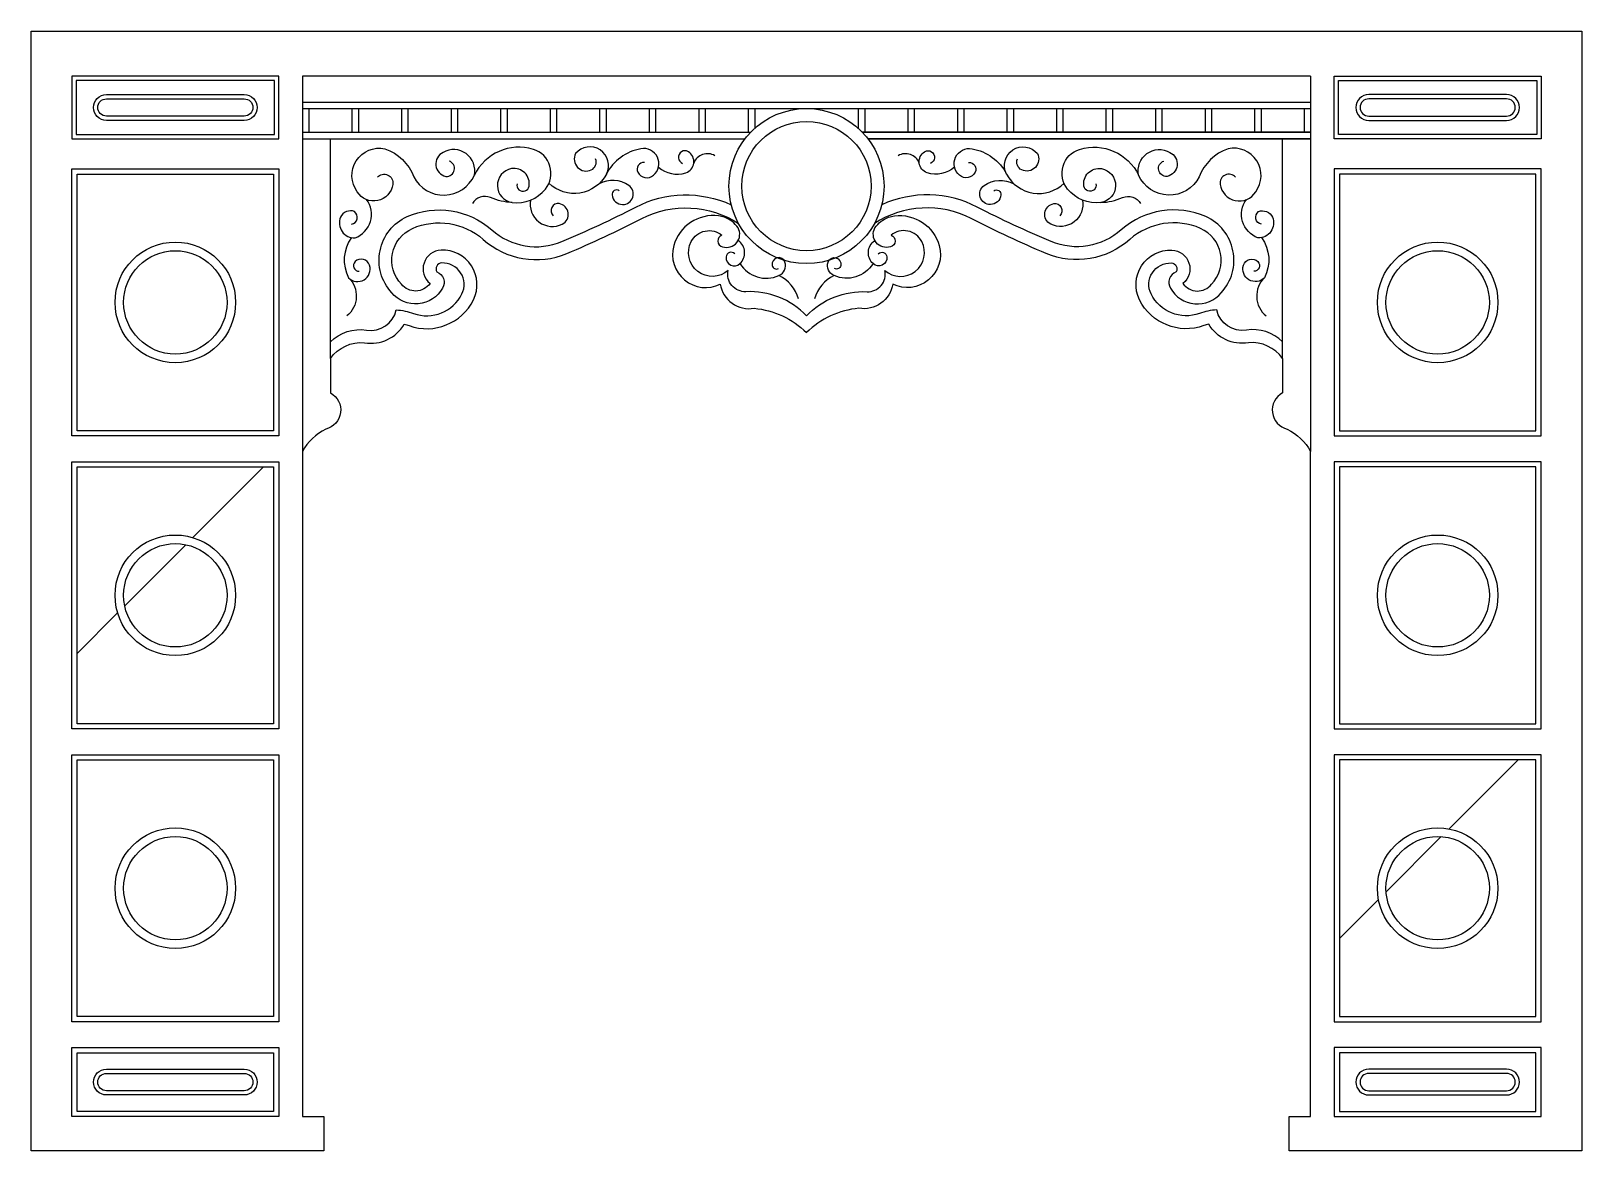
# Model space of a CAD drawing. Header units: metres. Extents: x 195 to 3795, y 943 to 3543.
import ezdxf

# ---------------------------------------------------------------- set-up
doc = ezdxf.new("R2010")
doc.units = ezdxf.units.M
for name, color, linetype in [('3', 3, 'Continuous'), ('4', 4, 'Continuous'), ('7', 7, 'Continuous')]:
    doc.layers.add(name, color=color, linetype=linetype)
pattern_1 = [(45, (0, 0), (-898.03, 898.03), [])]

msp = doc.modelspace()

# ---------------------------------------------------------------- hatches: boundary and pattern name
at = {"layer": '3'}
h = msp.add_hatch(dxfattribs=at)
h.set_pattern_fill('ANSI37,_O', scale=400)
h.set_pattern_definition(pattern_1)
h.paths.add_polyline_path([(301.86, 3210.87), (301.86, 2614.87), (757.86, 2614.87), (757.86, 3210.87)])
h.paths.add_polyline_path([(669.86, 2912.87, -1), (389.86, 2912.87, -1)])
h.paths.add_polyline_path([(649.86, 2912.87, -1), (409.86, 2912.87, -1)])
h = msp.add_hatch(dxfattribs=at)
h.set_pattern_fill('ANSI37,_O', scale=400)
h.set_pattern_definition(pattern_1)
h.paths.add_polyline_path([(3232.14, 3210.87), (3232.14, 2614.87), (3688.14, 2614.87), (3688.14, 3210.87)])
h.paths.add_polyline_path([(3600.14, 2912.87, -1), (3320.14, 2912.87, -1)])
h.paths.add_polyline_path([(3580.14, 2912.87, -1), (3340.14, 2912.87, -1)])
h = msp.add_hatch(dxfattribs=at)
h.set_pattern_fill('ANSI37,_O', scale=400)
h.set_pattern_definition(pattern_1)
h.paths.add_polyline_path([(301.86, 2530.87), (301.86, 1934.87), (757.86, 1934.87), (757.86, 2530.87)])
h.paths.add_polyline_path([(669.86, 2232.87, -1), (389.86, 2232.87, -1)])
h.paths.add_polyline_path([(649.86, 2232.87, -1), (409.86, 2232.87, -1)])
h = msp.add_hatch(dxfattribs=at)
h.set_pattern_fill('ANSI37,_O', scale=400)
h.set_pattern_definition(pattern_1)
h.paths.add_polyline_path([(3232.14, 2530.87), (3232.14, 1934.87), (3688.14, 1934.87), (3688.14, 2530.87)])
h.paths.add_polyline_path([(3600.14, 2232.87, -1), (3320.14, 2232.87, -1)])
h.paths.add_polyline_path([(3580.14, 2232.87, -1), (3340.14, 2232.87, -1)])
h = msp.add_hatch(dxfattribs=at)
h.set_pattern_fill('ANSI37,_O', scale=400)
h.set_pattern_definition(pattern_1)
h.paths.add_polyline_path([(301.86, 1850.87), (301.86, 1254.87), (757.86, 1254.87), (757.86, 1850.87)])
h.paths.add_polyline_path([(669.86, 1552.87, -1), (389.86, 1552.87, -1)])
h.paths.add_polyline_path([(649.86, 1552.87, -1), (409.86, 1552.87, -1)])
h = msp.add_hatch(dxfattribs=at)
h.set_pattern_fill('ANSI37,_O', scale=400)
h.set_pattern_definition(pattern_1)
h.paths.add_polyline_path([(3232.14, 1850.87), (3232.14, 1254.87), (3688.14, 1254.87), (3688.14, 1850.87)])
h.paths.add_polyline_path([(3600.14, 1552.87, -1), (3320.14, 1552.87, -1)])
h.paths.add_polyline_path([(3580.14, 1552.87, -1), (3340.14, 1552.87, -1)])

# ---------------------------------------------------------------- linework, layer by layer
for p, q in [((824.86, 3362.87), (3165.14, 3362.87)), ((824.86, 3362.87), (824.86, 3307.87)), ((839.86, 3362.87), (839.86, 3307.87)), ((939.86, 3362.87), (939.86, 3307.87)), ((954.86, 3362.87), (954.86, 3307.87)), ((1054.86, 3362.87), (1054.86, 3307.87)), ((1069.86, 3362.87), (1069.86, 3307.87)), ((1169.86, 3362.87), (1169.86, 3307.87)), ((1184.86, 3362.87), (1184.86, 3307.87)), ((1284.86, 3362.87), (1284.86, 3307.87)), ((1299.86, 3362.87), (1299.86, 3307.87)), ((1399.86, 3362.87), (1399.86, 3307.87)), ((1414.86, 3362.87), (1414.86, 3307.87)), ((1514.86, 3362.87), (1514.86, 3307.87)), ((1529.86, 3362.87), (1529.86, 3307.87)), ((1629.86, 3362.87), (1629.86, 3307.87)), ((1644.86, 3362.87), (1644.86, 3307.87)), ((1744.86, 3362.87), (1744.86, 3307.87)), ((1759.86, 3362.87), (1759.86, 3307.87)), ((1859.86, 3362.87), (1859.86, 3307.87)), ((1874.86, 3362.87), (1874.86, 3316.91)), ((2115.14, 3362.87), (2115.14, 3316.91)), ((2130.14, 3362.87), (2130.14, 3307.87)), ((2230.14, 3362.87), (2230.14, 3307.87)), ((2245.14, 3362.87), (2245.14, 3307.87)), ((2345.14, 3362.87), (2345.14, 3307.87)), ((2360.14, 3362.87), (2360.14, 3307.87)), ((2460.14, 3362.87), (2460.14, 3307.87)), ((2475.14, 3362.87), (2475.14, 3307.87)), ((2575.14, 3362.87), (2575.14, 3307.87)), ((2590.14, 3362.87), (2590.14, 3307.87)), ((2690.14, 3362.87), (2690.14, 3307.87)), ((2705.14, 3362.87), (2705.14, 3307.87)), ((2805.14, 3362.87), (2805.14, 3307.87)), ((2820.14, 3362.87), (2820.14, 3307.87)), ((2920.14, 3362.87), (2920.14, 3307.87)), ((2935.14, 3362.87), (2935.14, 3307.87)), ((3035.14, 3362.87), (3035.14, 3307.87)), ((3050.14, 3362.87), (3050.14, 3307.87)), ((3150.14, 3362.87), (3150.14, 3307.87)), ((3165.14, 3362.87), (3165.14, 3307.87)), ((824.86, 3307.87), (1865.49, 3307.87)), ((2124.51, 3307.87), (3165.14, 3307.87)), ((3165.14, 3307.87), (2124.51, 3307.87)), ((3165.14, 3292.87), (2137.47, 3292.87))]:
    msp.add_line(p, q, dxfattribs=at)
for points in [[(759.86, 3302.87), (759.86, 3427.87), (299.86, 3427.87), (299.86, 3302.87)], [(3230.14, 3302.87), (3230.14, 3427.87), (3690.14, 3427.87), (3690.14, 3302.87)], [(301.86, 2614.87), (301.86, 3210.87), (757.86, 3210.87), (757.86, 2614.87)], [(3688.14, 2614.87), (3688.14, 3210.87), (3232.14, 3210.87), (3232.14, 2614.87)], [(301.86, 1934.87), (301.86, 2530.87), (757.86, 2530.87), (757.86, 1934.87)], [(3688.14, 1934.87), (3688.14, 2530.87), (3232.14, 2530.87), (3232.14, 1934.87)], [(301.86, 1254.87), (301.86, 1850.87), (757.86, 1850.87), (757.86, 1254.87)], [(3688.14, 1254.87), (3688.14, 1850.87), (3232.14, 1850.87), (3232.14, 1254.87)], [(301.86, 1034.87), (301.86, 1170.87), (757.86, 1170.87), (757.86, 1034.87)], [(3688.14, 1034.87), (3688.14, 1170.87), (3232.14, 1170.87), (3232.14, 1034.87)]]:
    msp.add_lwpolyline(points, close=True, dxfattribs=at)
for points in [[(369.86, 3345.37, -1), (369.86, 3385.37), (689.86, 3385.37, -1), (689.86, 3345.37)], [(3620.14, 3345.37, 1), (3620.14, 3385.37), (3300.14, 3385.37, 1), (3300.14, 3345.37)], [(369.86, 1082.87, -1), (369.86, 1122.87), (689.86, 1122.87, -1), (689.86, 1082.87)], [(3620.14, 1082.87, 1), (3620.14, 1122.87), (3300.14, 1122.87, 1), (3300.14, 1082.87)]]:
    msp.add_lwpolyline(points, format="xyb", close=True, dxfattribs=at)
for points in [[(889.86, 2821.09, -0.24), (973.94, 2848.71, 0.4), (1042.63, 2895.56, -0.07), (1082.84, 2887.2, 0.38), (1195.1, 2932.38, 0.57), (1148.19, 3004.34, 0.57), (1136.95, 2983.46, -0.49), (1149.99, 2946.24, -0.53), (1032.09, 2935.4, -0.51), (1068.01, 3112.04, -0.29), (1264.2, 3081.68, 0.29), (1427.23, 3054.08, 0.02), (1598.56, 3134.12, -0.23), (1820.27, 3139.65)], [(3100.14, 2821.09, 0.24), (3016.06, 2848.71, -0.4), (2947.37, 2895.56, 0.07), (2907.16, 2887.2, -0.38), (2794.9, 2932.38, -0.57), (2841.81, 3004.34, -0.57), (2853.05, 2983.46, 0.49), (2840.01, 2946.24, 0.53), (2957.91, 2935.4, 0.51), (2921.99, 3112.04, 0.29), (2725.8, 3081.68, -0.29), (2562.77, 3054.08, -0.02), (2391.44, 3134.12, 0.23), (2169.73, 3139.65)]]:
    msp.add_lwpolyline(points, format="xyb", dxfattribs=at)
for centre, radius in [((1995, 3182.87), 180), ((529.86, 2912.87), 140), ((3460.14, 2912.87), 140), ((529.86, 2232.87), 140), ((3460.14, 2232.87), 140), ((529.86, 1552.87), 140), ((3460.14, 1552.87), 140)]:
    msp.add_circle(centre, radius, dxfattribs=at)
at = {"layer": '4'}
for p, q in [((194.86, 942.87), (194.86, 3542.87)), ((194.86, 3542.87), (3795.14, 3542.87)), ((3795.14, 3542.87), (3795.14, 942.87)), ((824.86, 2566.77), (824.86, 1022.87)), ((3165.14, 1022.87), (3165.14, 2566.77)), ((824.86, 1022.87), (874.86, 1022.87)), ((874.86, 1022.87), (874.86, 942.87)), ((3115.14, 942.87), (3115.14, 1022.87)), ((3115.14, 1022.87), (3165.14, 1022.87)), ((874.86, 942.87), (194.86, 942.87)), ((3795.14, 942.87), (3115.14, 942.87))]:
    msp.add_line(p, q, dxfattribs=at)
for points in [[(889.86, 2782.67, -0.27), (969.29, 2819.07, 0.31), (1061.36, 2862.37, -0.02), (1072.78, 2858.93, 0.38), (1221.94, 2918.97, 0.57), (1146.75, 3034.31, 0.69), (1121.13, 2956.56, -0.5), (1054.76, 2955.08, -0.52), (1080.22, 3084.64, -0.29), (1244.28, 3059.25, 0.29), (1438.66, 3026.35, 0.02), (1612.5, 3107.56, -0.27), (1837.53, 3095.67)], [(3100.14, 2782.67, 0.27), (3020.71, 2819.07, -0.31), (2928.64, 2862.37, 0.02), (2917.22, 2858.93, -0.38), (2768.06, 2918.97, -0.57), (2843.25, 3034.31, -0.69), (2868.87, 2956.56, 0.5), (2935.24, 2955.08, 0.52), (2909.78, 3084.64, 0.29), (2745.72, 3059.25, -0.29), (2551.34, 3026.35, -0.02), (2377.5, 3107.56, 0.27), (2152.47, 3095.67)], [(1804.43, 3110.58, 0.05), (1790.78, 3113.83, 0.37), (1686.8, 3044.59, 0.65), (1794.78, 2955.37, 0.42), (1873.44, 2899.3, -0.17), (1995, 2842.75)], [(2185.57, 3110.58, -0.05), (2199.22, 3113.83, -0.37), (2303.2, 3044.59, -0.65), (2195.22, 2955.37, -0.42), (2116.56, 2899.3, 0.17), (1995, 2842.75)], [(889.86, 2782.67), (889.86, 2702.87, -0.69), (878.86, 2618.56, 0.15), (824.86, 2566.77)], [(3100.14, 2782.67), (3100.14, 2702.87, 0.69), (3111.14, 2618.56, -0.15), (3165.14, 2566.77)]]:
    msp.add_lwpolyline(points, format="xyb", dxfattribs=at)
at = {"layer": '7'}
for p, q in [((3165.14, 3437.87), (824.86, 3437.87)), ((3165.14, 3437.87), (3165.14, 2566.77)), ((824.86, 3377.87), (3165.14, 3377.87)), ((824.86, 3292.87), (1852.53, 3292.87)), ((889.86, 2782.67), (889.86, 3292.87)), ((2137.47, 3292.87), (3165.14, 3292.87)), ((3100.14, 2782.67), (3100.14, 3292.87))]:
    msp.add_line(p, q, dxfattribs=at)
for points in [[(769.86, 3292.87), (769.86, 3437.87), (289.86, 3437.87), (289.86, 3292.87)], [(3220.14, 3292.87), (3220.14, 3437.87), (3700.14, 3437.87), (3700.14, 3292.87)], [(289.86, 2602.87), (289.86, 3222.87), (769.86, 3222.87), (769.86, 2602.87)], [(3700.14, 2602.87), (3700.14, 3222.87), (3220.14, 3222.87), (3220.14, 2602.87)], [(289.86, 1922.87), (289.86, 2542.87), (769.86, 2542.87), (769.86, 1922.87)], [(3700.14, 1922.87), (3700.14, 2542.87), (3220.14, 2542.87), (3220.14, 1922.87)], [(289.86, 1242.87), (289.86, 1862.87), (769.86, 1862.87), (769.86, 1242.87)], [(3700.14, 1242.87), (3700.14, 1862.87), (3220.14, 1862.87), (3220.14, 1242.87)], [(289.86, 1022.87), (289.86, 1182.87), (769.86, 1182.87), (769.86, 1022.87)], [(3700.14, 1022.87), (3700.14, 1182.87), (3220.14, 1182.87), (3220.14, 1022.87)]]:
    msp.add_lwpolyline(points, close=True, dxfattribs=at)
msp.add_lwpolyline([(824.86, 3437.87), (824.86, 2566.77)], dxfattribs=at)
for points in [[(369.86, 3335.37, -1), (369.86, 3395.37), (689.86, 3395.37, -1), (689.86, 3335.37)], [(3620.14, 3335.37, 1), (3620.14, 3395.37), (3300.14, 3395.37, 1), (3300.14, 3335.37)], [(369.86, 1072.87, -1), (369.86, 1132.87), (689.86, 1132.87, -1), (689.86, 1072.87)], [(3620.14, 1072.87, 1), (3620.14, 1132.87), (3300.14, 1132.87, 1), (3300.14, 1072.87)]]:
    msp.add_lwpolyline(points, format="xyb", close=True, dxfattribs=at)
for points in [[(999.01, 3203.41, -0.75), (1034.82, 3186.9, -0.7), (952.18, 3169.48, -0.69), (1016.46, 3269.45, -0.22), (1083.49, 3204.33, 0.63), (1223.98, 3208, 0.65), (1151.44, 3261.19, 0.71), (1157.86, 3205.25, 0.89), (1165.21, 3241.02, 0.89)], [(1323.09, 3188.37, 1.03), (1351.12, 3182.78, 0.51), (1310.48, 3223.37, 0.86), (1311.88, 3144.98, 0.26), (1388.96, 3175.78, 0.53), (1360.93, 3268.16, 0.37), (1223.98, 3208)], [(1618.79, 3237.37, 0.61), (1603.38, 3214.97, 0.48), (1639.82, 3207.97, 0.77), (1610.39, 3269.56, 0.23), (1530.5, 3210.77, -0.5), (1397.22, 3189.48)], [(1530.5, 3210.77, 0.9), (1459.03, 3258.36, 0.72), (1495.47, 3220.57, 0.4), (1505.28, 3245.77)], [(1651.36, 3227.06, 0.27), (1714.77, 3213.87, 0.64), (1720.71, 3262.69, 1.11), (1707.5, 3235.64, 1.11)], [(2338.64, 3227.06, -0.27), (2275.23, 3213.87, -0.64), (2269.29, 3262.69, -1.11), (2282.5, 3235.64, -1.11)], [(2371.21, 3237.37, -0.61), (2386.62, 3214.97, -0.48), (2350.18, 3207.97, -0.77), (2379.61, 3269.56, -0.23), (2459.5, 3210.77, 0.5), (2592.78, 3189.48)], [(2459.5, 3210.77, -0.9), (2530.97, 3258.36, -0.72), (2494.53, 3220.57, -0.4), (2484.72, 3245.77)], [(2666.91, 3188.37, -1.03), (2638.88, 3182.78, -0.51), (2679.52, 3223.37, -0.86), (2678.12, 3144.98, -0.26), (2601.04, 3175.78, -0.53), (2629.07, 3268.16, -0.37), (2766.02, 3208)], [(2990.99, 3203.41, 0.75), (2955.18, 3186.9, 0.7), (3037.82, 3169.48, 0.69), (2973.54, 3269.45, 0.22), (2906.51, 3204.33, -0.63), (2766.02, 3208, -0.65), (2838.56, 3261.19, -0.71), (2832.14, 3205.25, -0.89), (2824.79, 3241.02, -0.89)], [(1560.31, 3172.24, 0.63), (1543.83, 3162.22, 0.38), (1568.19, 3140.04, 0.74), (1582.52, 3184.4, 0.29), (1513.74, 3187.98, 0.29)], [(2429.69, 3172.24, -0.63), (2446.17, 3162.22, -0.38), (2421.81, 3140.04, -0.74), (2407.48, 3184.4, -0.29), (2476.26, 3187.98, -0.29)], [(938.76, 3094.3, 0.65), (945.77, 3123.69, 0.4), (913.37, 3110.67, 0.55), (947.06, 3062.69, 0.5), (973.8, 3151.69, 0.72)], [(1311.88, 3144.98, -0.1), (1261.43, 3156.18, 0.39), (1219.39, 3142.18, 0.39)], [(1354.44, 3150.32, 0.62), (1428.2, 3094.59, 0.72), (1421.19, 3142.18, 0.75), (1407.18, 3114.19, 0.75)], [(2635.56, 3150.32, -0.62), (2561.8, 3094.59, -0.72), (2568.81, 3142.18, -0.75), (2582.82, 3114.19, -0.75)], [(2678.12, 3144.98, 0.1), (2728.57, 3156.18, -0.39), (2770.61, 3142.18, -0.39)], [(3051.24, 3094.3, -0.65), (3044.23, 3123.69, -0.4), (3076.63, 3110.67, -0.55), (3042.94, 3062.69, -0.5), (3016.2, 3151.69, -0.72)], [(1995, 2881.56, 0.22), (1854.47, 2937.58, -0.5), (1813.53, 2987.17, -0.83), (1727.3, 3054.16, -0.48), (1798.78, 3068.56, 0.78), (1800.11, 3041.98, 0.68), (1836.11, 3085.87, 0.16), (1804.43, 3110.58, 0.16)], [(1995, 2881.56, -0.22), (2135.53, 2937.58, 0.5), (2176.47, 2987.17, 0.83), (2262.7, 3054.16, 0.48), (2191.22, 3068.56, -0.78), (2189.89, 3041.98, -0.68), (2153.89, 3085.87, -0.16), (2185.57, 3110.58, -0.16)], [(938.44, 3063.33, 0.28), (931.98, 2970.11, -0.45), (928.04, 2881.48)], [(3051.56, 3063.33, -0.28), (3058.02, 2970.11, 0.45), (3061.96, 2881.48)], [(1828.34, 3025.45, 0.65), (1808.31, 3018.49, 0.69), (1840.53, 3002.83, 0.47), (1837.05, 3055.9, 0.47)], [(2161.66, 3025.45, -0.65), (2181.69, 3018.49, -0.69), (2149.47, 3002.83, -0.47), (2152.95, 3055.9, -0.47)], [(931.98, 2970.11, 0.79), (980.8, 2999.11, 0.56), (947.17, 3007.51, 0.68), (956.98, 2985.11, 0.68)], [(1840.53, 3002.83, 0.37), (1931.12, 2974.99, 0.39), (1945.06, 3006.31, 0.94), (1915.44, 2998.48, 0.51), (1930.25, 2991.52, 0.51)], [(2149.47, 3002.83, -0.37), (2058.88, 2974.99, -0.39), (2044.94, 3006.31, -0.94), (2074.56, 2998.48, -0.51), (2059.75, 2991.52, -0.51)], [(3058.02, 2970.11, -0.79), (3009.2, 2999.11, -0.56), (3042.83, 3007.51, -0.68), (3033.02, 2985.11, -0.68)]]:
    msp.add_lwpolyline(points, format="xyb", dxfattribs=at)
for centre, radius in [((1995, 3182.87), 150), ((529.86, 2912.87), 120), ((3460.14, 2912.87), 120), ((529.86, 2232.87), 120), ((3460.14, 2232.87), 120), ((529.86, 1552.87), 120), ((3460.14, 1552.87), 120)]:
    msp.add_circle(centre, radius, dxfattribs=at)
for centre, radius, start, end in [((1765.04, 3224.03), 34.04, 59.83, 158.71), ((2224.96, 3224.03), 34.04, 21.29, 120.17), ((1895.77, 2899.32), 83.52, 15.08, 64.96), ((2094.23, 2899.32), 83.52, 115.04, 164.92)]:
    msp.add_arc(centre, radius, start, end, dxfattribs=at)

doc.saveas('drawing.dxf')
